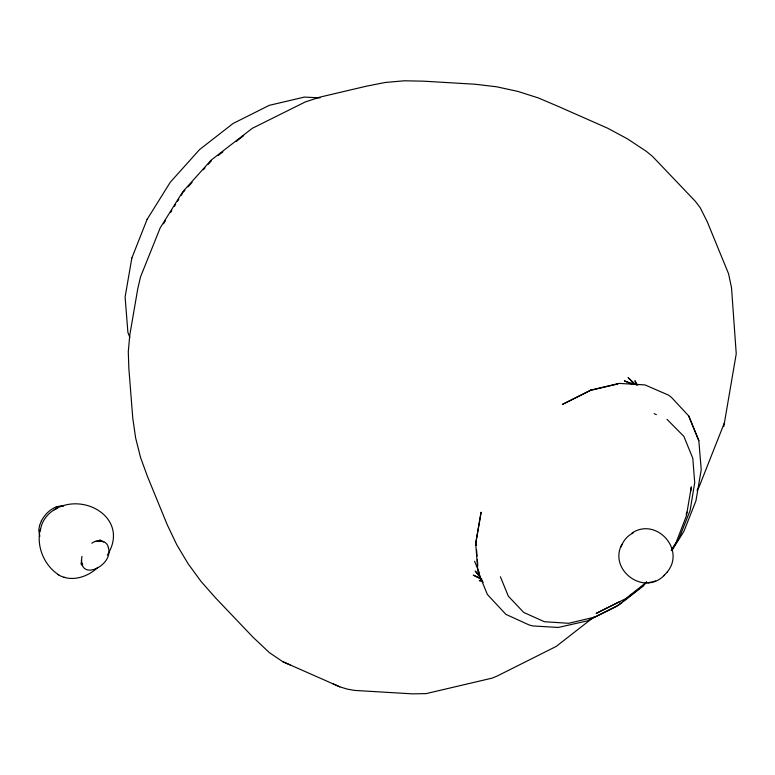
<?xml version="1.0" encoding="UTF-8"?>
<svg xmlns="http://www.w3.org/2000/svg" width="775" height="775" viewBox="0 0 775 775"><rect width="100%" height="100%" fill="white"/><g stroke="black" fill="none" stroke-linecap="round" stroke-linejoin="round"><path stroke-width="1.16" d="M81.356 560.025L81.598 563.134M690.496 492.028L691.348 486.855L686.388 515.879L676.207 542.326L671.344 550.221M39.573 525.469L38.76 530.139L39.835 536.358M40.29 529.189C36.105 546.23 44.098 565.498 58.793 574.885M131.857 257.988L125.104 296.999L127.904 332.456L129.851 337.396M723.773 426.579L736.24 353.778L731.513 287.651L728.539 273.701L707.284 221.805L700.212 207.729L695.466 201.442L652.637 156.521L646.408 151.396L627.566 138.928L607.619 128.195L558.378 106.475L538.373 97.95L517.778 91.382L496.678 86.8L475.182 84.242L423.508 81.172L404.317 80.794L385.272 82.47L366.459 86.18L319.784 97.156L305.205 101.98L252.282 128.321L211.217 160.067L182.687 191.871L160.183 227.908L140.527 276.888L137.785 288.639L129.774 335.188L128.292 351.724L128.853 368.358L132.767 418.132L135.635 437.962L140.517 457.366L147.376 476.247L167.235 524.743L176.758 544.718L188.044 563.658L201.064 581.473L215.741 598.087L252.853 637.05L269.361 652.627L282.701 661.637L290.131 664.94M81.976 556.373C77.413 583.129 114.39 565.624 108.345 547.46M147.105 219.412L170.277 182.241L199.543 149.604L233.004 123.525L269.274 105.342L304.41 97.078L320.056 97.892M41.424 520.781C44.679 514.745 49.736 509.485 56.197 506.947M131.711 258.356L147.182 219.209M39.554 525.508L41.433 520.752M621.889 544.283C608.172 569.974 644.209 596.663 664.504 575.05M686.117 514.358L687.008 512.11M724.422 422.782L698.924 487.291L696.996 490.362M163.515 223.772L165.424 220.72M170.51 212.573L171.779 210.538M174.327 206.46L175.596 204.426M177.504 201.374L178.773 199.34M181.321 195.261L182.59 193.227M107.27 555.181C130.161 519.105 84.378 491.185 54.192 509.717M671.266 550.667L679.355 537.714L690.099 510.541L694.72 482.738L692.792 458.267L683.86 436.373L667.004 419.333M672.032 550.337L683.908 531.321L695.94 500.863L701.23 469.718L698.827 440.655L688.694 415.904L671.421 397.362L668.496 395.124L645.003 384.923L619.196 383.392L591.073 390.009L562.321 404.472L590.734 390.222L589.998 390.513L617.811 383.974M667.275 571.96C685.817 549.475 656.231 517.041 632.042 532.967M640.915 587.431L643.066 585.658M183.229 192.21L184.838 190.417M188.063 186.823L192.093 182.328M203.379 169.744L204.987 167.943M208.213 164.348L211.439 160.754M642.795 585.968L646.185 582.18M646.612 582.083L642.669 586.481L619.225 604.752L594.444 617.191L568.656 623.294L544.428 621.724L523.755 612.463L508.352 596.208L500.388 576.765M663.875 575.748L667.382 571.834M646.495 582.228L625.667 598.678L596.149 613.413L619.69 601.603M218.075 155.581L222.822 151.89M236.104 141.534L243.689 135.625M97.853 567.368C87.662 577.249 70.748 582.616 57.892 574.488M593.902 617.045L556.169 646.447L497.327 675.965L492.28 678.086L426.134 693.606L412.484 693.857L354.766 690.428L347.171 689.091L339.799 686.834L282.701 661.637M621.211 602.785L616.522 606.447L587.576 620.814L558.31 627.45L532.648 625.929L529.257 625.008L505.881 614.362L487.378 594.464L477.875 571.252L475.685 543.401L481.12 512.188L475.898 542.568L475.927 541.715L476.208 545.3M623.09 601.322L639.036 588.893M91.876 543.236C97.069 538.954 107.028 540.001 108.422 547.644M95.257 541.541L101.283 540.931M647.929 582.819L651.436 581.977M652.802 581.676L655.621 580.998M56.255 506.927L60.605 505.91L63.628 506.094M617.326 384.071L616.348 384.129M481.643 580.795L479.241 580.649L482.157 581.008M81.753 564.646L82.344 564.723M638.474 384.652L628.942 382.618L624.379 380.835L631.79 384.1M654.187 413.685L656.328 414.625M481.779 578.847L473.273 575.108L481.391 579.458M82.663 564.694L81.036 563.977L82.615 564.946M332.707 683.676L339.799 686.834M63.957 577.162L64.819 577.549M103.714 542.006L99.384 540.378L101.825 541.463L99.839 540.001L101.041 541.26M635.684 384.536L628.118 377.648L633.078 382.85M480.132 576.232L475.182 571.039L480.694 578.131M82.47 564.743L81.268 563.483L82.286 564.975M82.518 565.537L81.191 562.292M101.263 541.415L100.672 540.369M481.256 578.944L483.145 582.461M637.186 385.165L634.967 380.699L636.779 385.146M698.827 440.655L688.694 415.904M474.581 561.245L479.551 573.393M476.586 550.066L477.051 556.033M477.332 559.618L477.807 565.585M40.426 530.894A19.927 13.098 -51.6 0 1 57.36 508.39M621.23 546.859A15.616 10.269 -51.6 0 1 633.078 533.074"/></g></svg>
